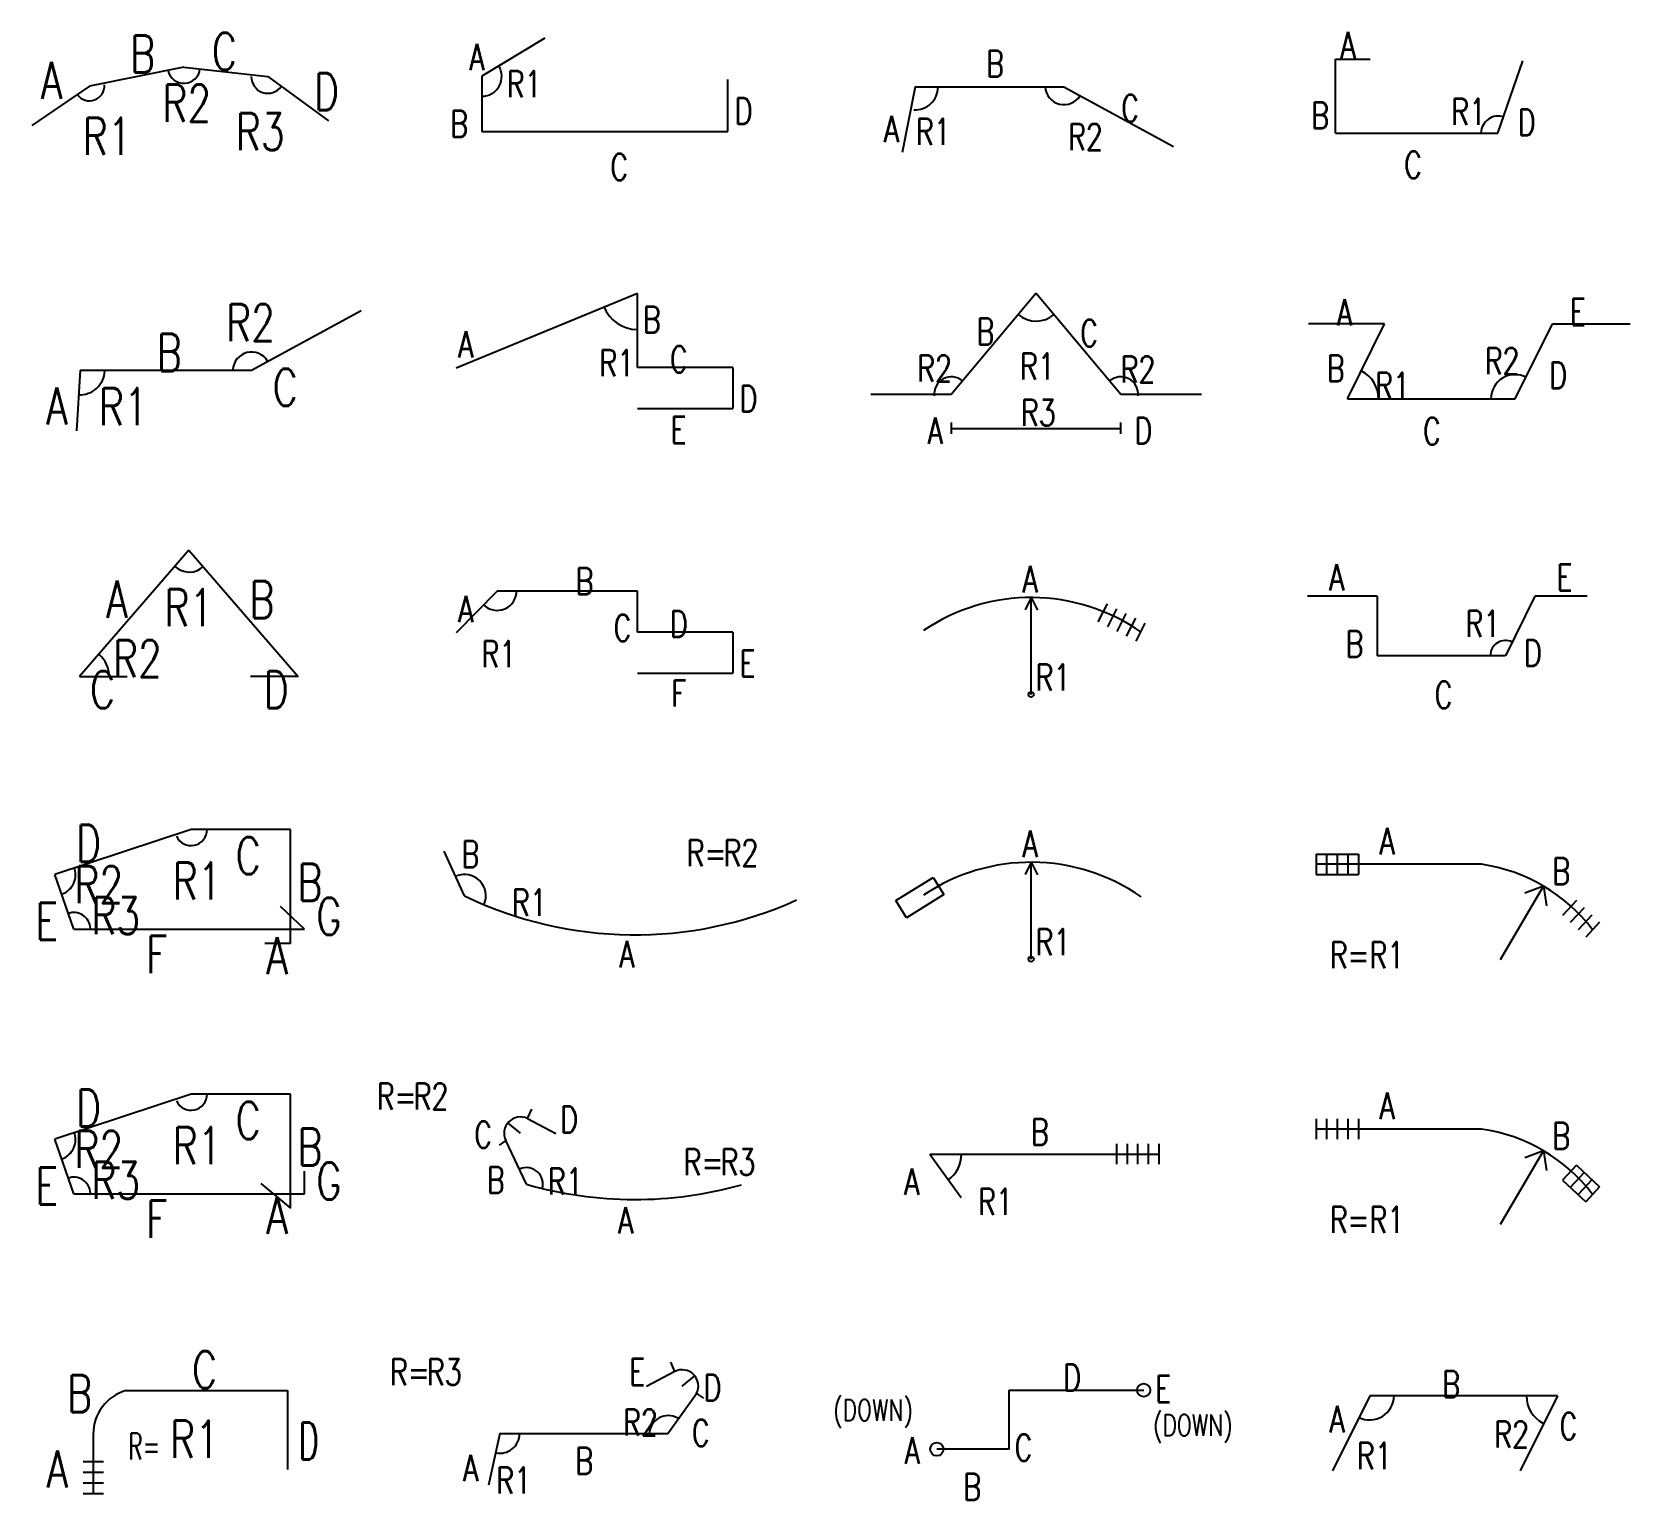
# Model space of a CAD drawing. Header units: millimetres. Extents: x -0.4 to 11.6, y -0.2 to 49.8.
# Drawn here: x 5.304 to 8.322, y 15.847 to 18.62 of the extents above; entities that cross this region are included whole.
import ezdxf
from ezdxf.enums import TextEntityAlignment as Align

# ---------------------------------------------------------------- set-up
doc = ezdxf.new("R2010")
doc.units = ezdxf.units.MM
for name, color, linetype in [('DIM', 7, 'Continuous'), ('SHOP', 2, 'Continuous'), ('TEXT', 3, 'Continuous'), ('TEXTSHOP', 3, 'Continuous')]:
    doc.layers.add(name, color=color, linetype=linetype)
doc.styles.add('ROMANS', font='romans.shx', dxfattribs={"width": 0.75, "bigfont": 'whgtxt.shx'})

# ---------------------------------------------------------------- blocks, each defined once
blk = doc.blocks.new('SSBAR_SHP_733')
at = {"color": 40}
for p, q in [((0.1861, 0.054), (0.1861, -0.0955)), ((-0.1616, -0.0811), (-0.2, -0.0811)), ((-0.1616, -0.1011), (-0.2, -0.1011)), ((-0.1616, -0.1211), (-0.2, -0.1211)), ((-0.1616, -0.1411), (-0.2, -0.1411))]:
    blk.add_line(p, q, dxfattribs=at)
blk.add_arc((-0.095, -0.0286), 0.0858, 105.7649, 180, dxfattribs=at)
at = {"layer": 'SHOP', "color": 2}
for p, q in [((-0.1183, 0.054), (0.1861, 0.054)), ((-0.1808, -0.0286), (-0.1808, -0.1411))]:
    blk.add_line(p, q, dxfattribs=at)
at = {"layer": 'TEXTSHOP', "color": 3, "style": 'ROMANS', "width": 0.6}
blk.add_text('R=', height=0.05, dxfattribs=at).set_placement((-0.0842, -0.0765), align=Align.CENTER)
at = {"layer": 'TEXTSHOP', "color": 4, "style": 'ROMANS', "width": 0.75}
blk.add_attdef('C', text='', height=0.07, dxfattribs=at).set_placement((0.0296, 0.0581), align=Align.CENTER)
for tag, p in [('B', (-0.1828, 0.0132)), ('A', (-0.228, -0.1294))]:
    blk.add_attdef(tag, text='', height=0.07, dxfattribs=at).set_placement(p, align=Align.RIGHT)
at = {"layer": 'TEXTSHOP', "color": 4, "style": 'ROMANS'}
for tag, p, width in [('R1', (-0.0353, -0.073), 0.75), ('D', (0.2075, -0.0765), 0.6)]:
    blk.add_attdef(tag, p, '', height=0.07, dxfattribs=dict(at, width=width))
blk = doc.blocks.new('SSBAR_SHP_734')
at = {"color": 2}
for p, q in [((0.004, 0.1135), (-0.2534, 0.0284)), ((0.1919, 0.1135), (0.004, 0.1135)), ((0.1919, -0.1017), (0.1919, 0.1135)), ((-0.2173, -0.0743), (-0.2534, 0.0284)), ((0.1358, -0.055), (0.1919, -0.1017)), ((0.2185, -0.0743), (0.2185, -0.0319)), ((-0.2173, -0.0743), (0.2185, -0.0743))]:
    blk.add_line(p, q, dxfattribs=at)
at = {"color": 40}
for centre, radius, start, end in [((0.004, 0.1135), 0.0303, 203.7645, 0.9327), ((-0.2534, 0.0284), 0.0393, 290.3918, 20.9387), ((-0.2173, -0.0743), 0.0312, 1.6917, 111.3858)]:
    blk.add_arc(centre, radius, start, end, dxfattribs=at)
at = {"layer": 'TEXTSHOP', "color": 4, "style": 'ROMANS', "width": 0.75}
for tag, p in [('D', (-0.1661, 0.0526)), ('E', (-0.247, -0.0949))]:
    blk.add_attdef(tag, text='', height=0.07, dxfattribs=at).set_placement(p, align=Align.RIGHT)
for tag, p in [('C', (0.1119, 0.029)), ('R1', (0.0154, -0.0186)), ('F', (-0.0607, -0.1574))]:
    blk.add_attdef(tag, text='', height=0.07, dxfattribs=at).set_placement(p, align=Align.CENTER)
for tag, p in [('R2', (-0.2164, -0.0257)), ('B', (0.2047, -0.021)), ('R3', (-0.1844, -0.0839)), ('G', (0.2405, -0.0855)), ('A', (0.1464, -0.1502))]:
    blk.add_attdef(tag, p, '', height=0.07, dxfattribs=at)
blk = doc.blocks.new('SSBAR_SHP_735')
at = {"color": 2}
for p, q in [((0.004, 0.1135), (-0.2534, 0.0284)), ((0.1919, 0.1135), (0.004, 0.1135)), ((0.1919, -0.1017), (0.1919, 0.1135)), ((-0.2173, -0.0743), (-0.2534, 0.0284)), ((0.2185, -0.0743), (0.1729, -0.0319)), ((-0.2173, -0.0743), (0.2185, -0.0743))]:
    blk.add_line(p, q, dxfattribs=at)
at = {"color": 40}
blk.add_line((0.1919, -0.1017), (0.1437, -0.1017), dxfattribs=at)
for centre, radius, start, end in [((0.004, 0.1135), 0.0303, 203.7645, 0.9327), ((-0.2534, 0.0284), 0.0393, 290.3918, 20.9387), ((-0.2173, -0.0743), 0.0312, 1.6917, 111.3858)]:
    blk.add_arc(centre, radius, start, end, dxfattribs=at)
at = {"layer": 'TEXTSHOP', "color": 4, "style": 'ROMANS', "width": 0.75}
for tag, p in [('D', (-0.1661, 0.0526)), ('E', (-0.247, -0.0949))]:
    blk.add_attdef(tag, text='', height=0.07, dxfattribs=at).set_placement(p, align=Align.RIGHT)
for tag, p in [('C', (0.1119, 0.029)), ('R1', (0.0154, -0.0186)), ('F', (-0.0607, -0.1574))]:
    blk.add_attdef(tag, text='', height=0.07, dxfattribs=at).set_placement(p, align=Align.CENTER)
for tag, p in [('R2', (-0.2164, -0.0257)), ('B', (0.2047, -0.021)), ('R3', (-0.1844, -0.0839)), ('G', (0.2405, -0.0855)), ('A', (0.1464, -0.1598))]:
    blk.add_attdef(tag, p, '', height=0.07, dxfattribs=at)
blk = doc.blocks.new('SSBAR_SHP_736')
at = {"color": 2}
for p, q in [((-0.2065, -0.0974), (-0.1164, -0.0974)), ((0.2065, -0.0974), (0.1164, -0.0974))]:
    blk.add_line(p, q, dxfattribs=at)
at = {"color": 7}
blk.add_arc((-0.2065, -0.0974), 0.0559, 359.2836, 49.246, dxfattribs=at)
at = {"layer": 'DIM', "color": 7}
blk.add_arc((0.0007, 0.1406), 0.0405, 227.6239, 311.7807, dxfattribs=at)
at = {"layer": 'SHOP', "color": 2}
for q in [(-0.2065, -0.0974), (0.2065, -0.0974)]:
    blk.add_line((0, 0.1411), q, dxfattribs=at)
at = {"layer": 'TEXTSHOP', "color": 4, "style": 'ROMANS', "width": 0.75}
blk.add_attdef('A', text='', height=0.07, dxfattribs=at).set_placement((-0.1154, 0.0138), align=Align.RIGHT)
for tag, p in [('R1', (0, -0.002)), ('C', (-0.1632, -0.1573)), ('D', (0.1647, -0.1573))]:
    blk.add_attdef(tag, text='', height=0.07, dxfattribs=at).set_placement(p, align=Align.CENTER)
for tag, p in [('B', (0.114, 0.013)), ('R2', (-0.1435, -0.0984))]:
    blk.add_attdef(tag, p, '', height=0.07, dxfattribs=at)
blk = doc.blocks.new('SSBAR_SHP_737')
at = {"color": 7}
blk.add_arc((-0.2056, -0.0183), 0.0467, 266.7464, 357.8118, dxfattribs=at)
at = {"layer": 'DIM', "color": 7}
blk.add_arc((0.1183, -0.0199), 0.0355, 31.1121, 177.359, dxfattribs=at)
at = {"layer": 'SHOP', "color": 2}
for p, q in [((0.1179, -0.0183), (0.3251, 0.0942)), ((-0.2056, -0.0183), (-0.2123, -0.1331)), ((-0.2056, -0.0183), (0.1179, -0.0183))]:
    blk.add_line(p, q, dxfattribs=at)
at = {"layer": 'TEXTSHOP', "color": 4, "style": 'ROMANS', "width": 0.75}
for tag, p in [('R2', (0.1625, 0.0362)), ('B', (-0.0134, -0.0202)), ('A', (-0.2289, -0.1212))]:
    blk.add_attdef(tag, text='', height=0.07, dxfattribs=at).set_placement(p, align=Align.RIGHT)
for tag, p in [('C', (0.1583, -0.086)), ('R1', (-0.17, -0.1226))]:
    blk.add_attdef(tag, p, '', height=0.07, dxfattribs=at)
blk = doc.blocks.new('SSBAR_SHP_738')
at = {"color": 2}
blk.add_line((-0.1876, 0.0181), (-0.2964, -0.0566), dxfattribs=at)
for centre, radius, start, end in [((-0.0095, 0.0538), 0.0305, 192.2976, 354.1408), ((0.1492, 0.0359), 0.0315, 179.6562, 323.5238), ((-0.1876, 0.0181), 0.028, 215.1549, 4.7761)]:
    blk.add_arc(centre, radius, start, end)
at = {"layer": 'SHOP', "color": 2}
for p, q in [((-0.0095, 0.0538), (-0.1876, 0.0181)), ((-0.0095, 0.0538), (0.1492, 0.0359)), ((0.1492, 0.0359), (0.2638, -0.0476))]:
    blk.add_line(p, q, dxfattribs=at)
at = {"layer": 'TEXTSHOP', "color": 4, "style": 'ROMANS', "width": 0.75}
for tag, p in [('B', (-0.0637, 0.0437)), ('A', (-0.2391, -0.0061)), ('R3', (0.1809, -0.1031))]:
    blk.add_attdef(tag, text='', height=0.07, dxfattribs=at).set_placement(p, align=Align.RIGHT)
for tag, p in [('C', (0.0433, 0.0485)), ('D', (0.2361, -0.0274)), ('R1', (-0.2007, -0.1119))]:
    blk.add_attdef(tag, p, '', height=0.07, dxfattribs=at)
blk.add_attdef('R2', text='', height=0.07, dxfattribs=at).set_placement((-0.0042, -0.0492), align=Align.CENTER)
blk = doc.blocks.new('SSBAR_SHP_833')
at = {"color": 40}
for p, q in [((0.118, 0.0899), (0.1099, 0.1077)), ((0.118, 0.0899), (0.0645, 0.0616)), ((0.1314, 0.0622), (0.1552, 0.0818)), ((0.1589, 0.0484), (0.1716, 0.0396))]:
    blk.add_line(p, q, dxfattribs=at)
for centre, radius, start, end in [((0.1314, 0.0622), 0.0308, 333.2423, 115.8797), ((-0.2125, -0.0274), 0.0371, 258.416, 359.331)]:
    blk.add_arc(centre, radius, start, end, dxfattribs=at)
at = {"layer": 'DIM', "color": 7}
blk.add_arc((0.105, -0.029), 0.0355, 59.2667, 177.359, dxfattribs=at)
at = {"layer": 'SHOP', "color": 2}
for p, q in [((0.1046, -0.0274), (0.1589, 0.0484)), ((-0.2125, -0.0274), (-0.2343, -0.1247)), ((-0.2125, -0.0274), (0.1046, -0.0274))]:
    blk.add_line(p, q, dxfattribs=at)
at = {"layer": 'TEXTSHOP', "color": 4, "style": 'ROMANS', "width": 0.75}
blk.add_text('R=', height=0.05, dxfattribs=at).set_placement((-0.4204, 0.0639))
for tag, p in [('R3', (-0.3506, 0.0639)), ('D', (0.1717, 0.0344)), ('C', (0.1498, -0.0512)), ('R1', (-0.2198, -0.1409))]:
    blk.add_attdef(tag, p, '', height=0.05, dxfattribs=at)
for tag, p in [('E', (0.0618, 0.0641)), ('R2', (0.0856, -0.0313)), ('A', (-0.2535, -0.1175))]:
    blk.add_attdef(tag, text='', height=0.05, dxfattribs=at).set_placement(p, align=Align.RIGHT)
blk.add_attdef('B', text='', height=0.05, dxfattribs=at).set_placement((-0.0535, -0.104), align=Align.CENTER)
blk = doc.blocks.new('SSBAR_SHP_834')
at = {"color": 40}
for p, q in [((-0.1606, 0.0677), (-0.1524, 0.0855)), ((-0.1606, 0.0677), (-0.1071, 0.0394)), ((-0.174, 0.04), (-0.1978, 0.0597)), ((-0.2015, 0.0262), (-0.2142, 0.0174))]:
    blk.add_line(p, q, dxfattribs=at)
for centre, radius, start, end in [((-0.174, 0.04), 0.0308, 64.1203, 206.7577), ((-0.1627, -0.0563), 0.0313, 344.0678, 112.3331), ((0.0425, 0.6549), 0.7402, 253.9108, 285.7692)]:
    blk.add_arc(centre, radius, start, end, dxfattribs=at)
at = {"layer": 'SHOP', "color": 2}
blk.add_line((-0.1627, -0.0563), (-0.2015, 0.0262), dxfattribs=at)
at = {"layer": 'TEXTSHOP', "color": 4, "style": 'ROMANS', "width": 0.75}
for p in [(-0.4455, 0.0846), (0.134, -0.0395)]:
    blk.add_text('R=', height=0.05, dxfattribs=at).set_placement(p)
for tag, p in [('R2', (-0.3757, 0.0846)), ('D', (-0.0991, 0.0409)), ('R3', (0.2038, -0.0395)), ('R1', (-0.1221, -0.0761))]:
    blk.add_attdef(tag, p, '', height=0.05, dxfattribs=at)
for tag, p in [('C', (-0.2275, 0.0122)), ('B', (-0.2039, -0.0734))]:
    blk.add_attdef(tag, text='', height=0.05, dxfattribs=at).set_placement(p, align=Align.RIGHT)
blk.add_attdef('A', text='', height=0.05, dxfattribs=at).set_placement((0.0248, -0.1495), align=Align.CENTER)
blk = doc.blocks.new('SSBAR_SHP_835')
at = {"color": 40}
blk.add_line((-0.2796, -0.0116), (-0.318, 0.0727), dxfattribs=at)
for centre, radius, start, end in [((-0.2796, -0.0116), 0.0404, 336.6101, 111.8278), ((0.0425, 0.6549), 0.7402, 244.2119, 294.3456)]:
    blk.add_arc(centre, radius, start, end, dxfattribs=at)
at = {"layer": 'TEXTSHOP', "color": 4, "style": 'ROMANS', "width": 0.75}
blk.add_text('R=', height=0.05, dxfattribs=at).set_placement((0.1399, 0.0444))
for tag, p in [('B', (-0.2855, 0.0422)), ('R2', (0.2097, 0.0444)), ('R1', (-0.1901, -0.0493))]:
    blk.add_attdef(tag, p, '', height=0.05, dxfattribs=at)
blk.add_attdef('A', text='', height=0.05, dxfattribs=at).set_placement((0.0271, -0.1467), align=Align.CENTER)
blk = doc.blocks.new('SSBAR_SHP_836')
at = {"color": 2}
for p, q in [((-0.2179, 0.0642), (-0.2952, -0.0151)), ((0.0472, 0.0642), (-0.2179, 0.0642)), ((0.0472, -0.0134), (0.0472, 0.0642)), ((0.2271, -0.0134), (0.0472, -0.0134))]:
    blk.add_line(p, q, dxfattribs=at)
at = {"color": 40}
blk.add_arc((-0.2179, 0.0642), 0.0366, 223.7013, 2.4703, dxfattribs=at)
at = {"layer": 'SHOP', "color": 2}
for p in [(0.2271, -0.0134), (0.0475, -0.091)]:
    blk.add_line(p, (0.2271, -0.091), dxfattribs=at)
at = {"layer": 'TEXTSHOP', "color": 4, "style": 'ROMANS', "width": 0.75}
blk.add_attdef('B', text='', height=0.05, dxfattribs=at).set_placement((-0.0529, 0.0579), align=Align.CENTER)
for tag, p in [('A', (-0.2627, 0.0053)), ('C', (0.0356, -0.0305))]:
    blk.add_attdef(tag, text='', height=0.05, dxfattribs=at).set_placement(p, align=Align.RIGHT)
for tag, p in [('D', (0.1083, -0.0231)), ('R1', (-0.2477, -0.0797)), ('E', (0.2397, -0.0975)), ('F', (0.1105, -0.1542))]:
    blk.add_attdef(tag, p, '', height=0.05, dxfattribs=at)
blk = doc.blocks.new('SSBAR_SHP_837')
at = {"color": 2}
for p, q in [((0.0472, 0.126), (-0.2952, -0.0151)), ((0.0472, -0.0134), (0.0472, 0.126)), ((0.2271, -0.0134), (0.0472, -0.0134))]:
    blk.add_line(p, q, dxfattribs=at)
at = {"color": 40}
blk.add_arc((0.0472, 0.126), 0.0679, 201.1785, 269.865, dxfattribs=at)
at = {"layer": 'SHOP', "color": 2}
for p in [(0.2271, -0.0134), (0.0475, -0.091)]:
    blk.add_line(p, (0.2271, -0.091), dxfattribs=at)
at = {"layer": 'TEXTSHOP', "color": 4, "style": 'ROMANS', "width": 0.75}
for tag, p in [('B', (0.0573, 0.0519)), ('C', (0.1083, -0.0231)), ('D', (0.2397, -0.0975)), ('E', (0.1092, -0.1564))]:
    blk.add_attdef(tag, p, '', height=0.05, dxfattribs=at)
for tag, p in [('A', (-0.2627, 0.0053)), ('R1', (0.0408, -0.03))]:
    blk.add_attdef(tag, text='', height=0.05, dxfattribs=at).set_placement(p, align=Align.RIGHT)
blk = doc.blocks.new('SSBAR_SHP_838')
at = {"color": 2}
for p, q in [((-0.1276, 0.1088), (-0.2468, 0.0365)), ((0.2178, -0.0677), (0.2178, 0.0305)), ((-0.2468, -0.0677), (0.2178, -0.0677))]:
    blk.add_line(p, q, dxfattribs=at)
at = {"color": 7}
blk.add_arc((-0.2468, 0.0365), 0.0377, 270, 31.758, dxfattribs=at)
at = {"layer": 'SHOP', "color": 2}
blk.add_line((-0.2468, 0.0365), (-0.2468, -0.0677), dxfattribs=at)
at = {"layer": 'TEXTSHOP', "color": 4, "style": 'ROMANS', "width": 0.75}
for tag, p in [('A', (-0.2418, 0.0479)), ('B', (-0.2729, -0.0783))]:
    blk.add_attdef(tag, text='', height=0.05, dxfattribs=at).set_placement(p, align=Align.RIGHT)
for tag, p in [('R1', (-0.2, -0.0031)), ('D', (0.2306, -0.0539))]:
    blk.add_attdef(tag, p, '', height=0.05, dxfattribs=at)
blk.add_attdef('C', text='', height=0.05, dxfattribs=at).set_placement((0.0126, -0.1598), align=Align.CENTER)
blk = doc.blocks.new('SSBAR_SHP_933')
at = {"color": 2}
for p, q in [((-0.0509, 0.0546), (0.2032, 0.0546)), ((-0.0509, -0.0571), (-0.1874, -0.0571))]:
    blk.add_line(p, q, dxfattribs=at)
at = {"color": 40}
for centre in [(0.2032, 0.0546), (-0.1874, -0.0571)]:
    blk.add_circle(centre, 0.0125, dxfattribs=at)
at = {"layer": 'DIM', "color": 2}
blk.add_line((-0.0509, -0.0571), (-0.0509, 0.0546), dxfattribs=at)
at = {"layer": 'TEXT', "color": 4, "style": 'ROMANS', "width": 0.75}
for p in [(-0.3832, -0.0031), (0.2207, -0.0315)]:
    blk.add_text('(DOWN)', height=0.04, dxfattribs=at).set_placement(p)
for tag, p in [('D', (0.068, 0.0534)), ('B', (-0.1207, -0.153))]:
    blk.add_attdef(tag, text='', height=0.05, dxfattribs=at).set_placement(p, align=Align.CENTER)
for tag, p in [('E', (0.2248, 0.032)), ('C', (-0.0407, -0.0789))]:
    blk.add_attdef(tag, p, '', height=0.05, dxfattribs=at)
blk.add_attdef('A', text='', height=0.05, dxfattribs=at).set_placement((-0.2196, -0.0844), align=Align.RIGHT)
blk = doc.blocks.new('SSBAR_SHP_934')
at = {"color": 40}
for p, q in [((0.1518, 0.0197), (0.1518, -0.0186)), ((0.1718, 0.0197), (0.1718, -0.0186)), ((0.1918, 0.0197), (0.1918, -0.0186)), ((0.2118, 0.0197), (0.2118, -0.0186)), ((0.2318, 0.0197), (0.2318, -0.0186))]:
    blk.add_line(p, q, dxfattribs=at)
at = {"color": 0}
blk.add_arc((-0.2006, 0.0005), 0.0598, 305.6921, 0, dxfattribs=at)
at = {"layer": 'SHOP', "color": 2}
for q in [(0.2318, 0.0005), (-0.1415, -0.0815)]:
    blk.add_line((-0.2006, 0.0005), q, dxfattribs=at)
at = {"layer": 'TEXTSHOP', "color": 4, "style": 'ROMANS', "width": 0.75}
blk.add_attdef('B', text='', height=0.05, dxfattribs=at).set_placement((0.007, 0.0174), align=Align.CENTER)
blk.add_attdef('A', text='', height=0.05, dxfattribs=at).set_placement((-0.2203, -0.0766), align=Align.RIGHT)
at = {"layer": 'TEXTSHOP', "color": 30, "true_color": 0xf8991e, "style": 'ROMANS', "width": 0.75}
blk.add_attdef('COUPLER1', text='', height=0.05, dxfattribs=at).set_placement((0.1918, -0.0386), align=Align.TOP_CENTER)
at = {"layer": 'TEXTSHOP', "color": 4, "style": 'ROMANS', "width": 0.75}
blk.add_attdef('R1', (-0.1098, -0.1145), '', height=0.05, dxfattribs=at)
blk = doc.blocks.new('SSBAR_SHP_935')
at = {"color": 40}
for p, q in [((-0.2649, -0.0207), (-0.1945, 0.0231)), ((-0.1945, 0.0231), (-0.1743, -0.0094)), ((-0.2447, -0.0532), (-0.2649, -0.0207)), ((-0.1743, -0.0094), (-0.2447, -0.0532))]:
    blk.add_line(p, q, dxfattribs=at)
at = {"layer": 'DIM', "color": 7}
for p, q in [((-0.0094, 0.0519), (-0.0206, 0.0289)), ((-0.0094, -0.1312), (-0.0094, 0.0519)), ((-0.0094, 0.0519), (0.0028, 0.0282))]:
    blk.add_line(p, q, dxfattribs=at)
blk.add_circle((-0.0094, -0.1312), 0.00487, dxfattribs=at)
at = {"layer": 'SHOP', "color": 2}
blk.add_arc((-0.0094, -0.3107), 0.3625, 54.9858, 124.0789, dxfattribs=at)
at = {"layer": 'TEXTSHOP', "color": 4, "style": 'ROMANS', "width": 0.75}
blk.add_attdef('A', text='', height=0.05, dxfattribs=at).set_placement((-0.0113, 0.0615), align=Align.CENTER)
at = {"layer": 'TEXTSHOP', "color": 30, "true_color": 0xf8991e, "style": 'ROMANS', "width": 0.75}
for tag, p in [('O1', (-0.2634, 0.0307)), ('T1', (-0.1804, 0.0307))]:
    blk.add_attdef(tag, text='', height=0.05, dxfattribs=at).set_placement(p, align=Align.CENTER)
blk.add_attdef('COUPLER1', text='', height=0.05, dxfattribs=at).set_placement((-0.2219, -0.0613), align=Align.TOP_CENTER)
at = {"layer": 'TEXTSHOP', "color": 4, "style": 'ROMANS', "width": 0.75}
blk.add_attdef('R1', (-0.0011, -0.1238), '', height=0.05, dxfattribs=at)
blk = doc.blocks.new('SSBAR_SHP_936')
at = {"color": 40}
for p, q in [((0.1342, 0.0399), (0.1168, 0.0057)), ((0.152, 0.0308), (0.1346, -0.0033)), ((0.1698, 0.0218), (0.1525, -0.0124)), ((0.1877, 0.0127), (0.1703, -0.0214)), ((0.2055, 0.0037), (0.1881, -0.0305))]:
    blk.add_line(p, q, dxfattribs=at)
at = {"layer": 'DIM', "color": 7}
for p, q in [((-0.0094, 0.0519), (-0.0206, 0.0289)), ((-0.0094, -0.1312), (-0.0094, 0.0519)), ((-0.0094, 0.0519), (0.0028, 0.0282))]:
    blk.add_line(p, q, dxfattribs=at)
blk.add_circle((-0.0094, -0.1312), 0.00487, dxfattribs=at)
at = {"layer": 'SHOP', "color": 2}
blk.add_arc((-0.0094, -0.3107), 0.3625, 54.9858, 124.0789, dxfattribs=at)
at = {"layer": 'TEXTSHOP', "color": 4, "style": 'ROMANS', "width": 0.75}
blk.add_attdef('A', text='', height=0.05, dxfattribs=at).set_placement((-0.0113, 0.0615), align=Align.CENTER)
at = {"layer": 'TEXTSHOP', "color": 30, "true_color": 0xf8991e, "style": 'ROMANS', "width": 0.75}
blk.add_attdef('COUPLER1', text='', height=0.05, dxfattribs=at).set_placement((0.1972, -0.0327), align=Align.TOP_CENTER)
at = {"layer": 'TEXTSHOP', "color": 4, "style": 'ROMANS', "width": 0.75}
blk.add_attdef('R1', (-0.0011, -0.1468), '', height=0.05, dxfattribs=at)
blk = doc.blocks.new('SSBAR_SHP_937')
at = {"color": 2}
for p, q in [((-0.3123, -0.0639), (-0.16, -0.0639)), ((0.16, -0.0639), (0.3123, -0.0639))]:
    blk.add_line(p, q, dxfattribs=at)
at = {"color": 7}
for p, q in [((-0.16, -0.139), (-0.16, -0.1177)), ((0.16, -0.139), (0.16, -0.1177)), ((-0.16, -0.1291), (0.16, -0.1291))]:
    blk.add_line(p, q, dxfattribs=at)
at = {"color": 40}
for centre, radius, start, end in [((0, 0.127), 0.0529, 230.9408, 310.426), ((-0.16, -0.0639), 0.0327, 49.8759, 186.1011), ((0.16, -0.0639), 0.0327, 353.8989, 130.1241)]:
    blk.add_arc(centre, radius, start, end, dxfattribs=at)
at = {"layer": 'SHOP', "color": 2}
for q in [(-0.16, -0.0639), (0.16, -0.0639)]:
    blk.add_line((0, 0.127), q, dxfattribs=at)
at = {"layer": 'TEXTSHOP', "color": 4, "style": 'ROMANS', "width": 0.75}
for tag, p in [('B', (-0.0792, 0.0295)), ('R2', (-0.1588, -0.0403)), ('A', (-0.1761, -0.1578))]:
    blk.add_attdef(tag, text='', height=0.05, dxfattribs=at).set_placement(p, align=Align.RIGHT)
for tag, p in [('C', (0.0832, 0.0262)), ('R2', (0.1595, -0.0421)), ('D', (0.1855, -0.1578))]:
    blk.add_attdef(tag, p, '', height=0.05, dxfattribs=at)
for tag, p in [('R1', (0.0024, -0.0364)), ('R3', (0.0042, -0.1237))]:
    blk.add_attdef(tag, text='', height=0.05, dxfattribs=at).set_placement(p, align=Align.CENTER)
blk = doc.blocks.new('SSBAR_SHP_938')
at = {"color": 7}
blk.add_arc((-0.2286, 0.0167), 0.0435, 267.0683, 359.1615, dxfattribs=at)
at = {"layer": 'DIM', "color": 7}
blk.add_arc((0.0528, 0.0184), 0.0355, 182.641, 328.8879, dxfattribs=at)
at = {"layer": 'SHOP', "color": 2}
for p, q in [((-0.2286, 0.0167), (-0.253, -0.1076)), ((-0.2286, 0.0167), (0.0525, 0.0167)), ((0.0525, 0.0167), (0.2596, -0.0958))]:
    blk.add_line(p, q, dxfattribs=at)
at = {"layer": 'TEXTSHOP', "color": 4, "style": 'ROMANS', "width": 0.75}
blk.add_attdef('B', text='', height=0.05, dxfattribs=at).set_placement((-0.0778, 0.0354), align=Align.CENTER)
for tag, p in [('C', (0.1607, -0.0486)), ('R1', (-0.2273, -0.093))]:
    blk.add_attdef(tag, p, '', height=0.05, dxfattribs=at)
for tag, p in [('A', (-0.2589, -0.0882)), ('R2', (0.1262, -0.103))]:
    blk.add_attdef(tag, text='', height=0.05, dxfattribs=at).set_placement(p, align=Align.RIGHT)
blk = doc.blocks.new('SSBAR_SHP_1033')
at = {"color": 2}
for p, q in [((-0.1696, 0.044), (-0.24, -0.0977)), ((0.1848, 0.044), (-0.1696, 0.044)), ((0.1848, 0.044), (0.1144, -0.0977))]:
    blk.add_line(p, q, dxfattribs=at)
at = {"color": 0}
for centre, radius, start, end in [((-0.1696, 0.044), 0.0457, 242.346, 0), ((0.1848, 0.044), 0.0588, 180, 242.0409)]:
    blk.add_arc(centre, radius, start, end, dxfattribs=at)
at = {"layer": 'TEXTSHOP', "color": 4, "style": 'ROMANS', "width": 0.75}
blk.add_attdef('B', text='', height=0.05, dxfattribs=at).set_placement((-0.0164, 0.041), align=Align.CENTER)
for tag, p in [('A', (-0.2172, -0.0253)), ('R2', (0.1311, -0.0539))]:
    blk.add_attdef(tag, text='', height=0.05, dxfattribs=at).set_placement(p, align=Align.RIGHT)
for tag, p in [('C', (0.1886, -0.0384)), ('R1', (-0.1943, -0.0944))]:
    blk.add_attdef(tag, p, '', height=0.05, dxfattribs=at)
blk = doc.blocks.new('SSBAR_SHP_1034')
at = {"color": 40}
for p, q in [((-0.2713, 0.067), (-0.2713, 0.0287)), ((-0.2513, 0.067), (-0.2513, 0.0287)), ((-0.2313, 0.067), (-0.2313, 0.0287)), ((-0.2113, 0.067), (-0.2113, 0.0287)), ((-0.1913, 0.067), (-0.1913, 0.0287)), ((0.077, -0.1316), (0.1585, 0.0068)), ((0.1585, 0.0068), (0.1232, -0.0066)), ((0.1585, 0.0068), (0.1639, -0.0305)), ((0.2205, -0.0206), (0.1943, -0.0486)), ((0.2205, -0.0206), (0.2643, -0.0616)), ((0.1943, -0.0486), (0.2381, -0.0896)), ((0.2351, -0.0343), (0.2089, -0.0623)), ((0.2497, -0.048), (0.2235, -0.0759)), ((0.2643, -0.0616), (0.2381, -0.0896))]:
    blk.add_line(p, q, dxfattribs=at)
at = {"color": 2}
blk.add_line((0.0414, 0.0479), (-0.2713, 0.0479), dxfattribs=at)
blk.add_arc((-0.0045, -0.27), 0.3212, 37.2491, 81.7731, dxfattribs=at)
at = {"layer": 'TEXTSHOP', "color": 4, "style": 'ROMANS', "width": 0.75}
blk.add_text('R=', height=0.05, dxfattribs=at).set_placement((-0.1699, -0.1485), align=Align.RIGHT)
blk.add_attdef('A', text='', height=0.05, dxfattribs=at).set_placement((-0.1371, 0.0667), align=Align.CENTER)
for tag, p in [('B', (0.1748, 0.0248)), ('R1', (-0.1707, -0.1485))]:
    blk.add_attdef(tag, p, '', height=0.05, dxfattribs=at)
at = {"layer": 'TEXTSHOP', "color": 30, "true_color": 0xf8991e, "style": 'ROMANS', "width": 0.75}
for tag, p in [('COUPLER1', (-0.2313, 0.0087)), ('COUPLER2', (0.2721, -0.0914))]:
    blk.add_attdef(tag, text='', height=0.05, dxfattribs=at).set_placement(p, align=Align.TOP_CENTER)
for tag, p in [('T2', (0.2647, -0.0335)), ('O2', (0.3477, -0.0335))]:
    blk.add_attdef(tag, text='', height=0.05, dxfattribs=at).set_placement(p, align=Align.CENTER)
blk = doc.blocks.new('SSBAR_SHP_1035')
at = {"color": 40}
for p, q in [((-0.2713, 0.067), (-0.2713, 0.0287)), ((-0.2713, 0.067), (-0.1913, 0.067)), ((-0.2513, 0.067), (-0.2513, 0.0287)), ((-0.2313, 0.067), (-0.2313, 0.0287)), ((-0.2113, 0.067), (-0.2113, 0.0287)), ((-0.1913, 0.067), (-0.1913, 0.0287)), ((-0.2713, 0.0287), (-0.1913, 0.0287)), ((0.077, -0.1316), (0.1585, 0.0068)), ((0.1585, 0.0068), (0.1232, -0.0066)), ((0.1585, 0.0068), (0.1639, -0.0305)), ((0.2205, -0.0206), (0.1943, -0.0486)), ((0.2351, -0.0343), (0.2089, -0.0623)), ((0.2497, -0.048), (0.2235, -0.0759)), ((0.2643, -0.0616), (0.2381, -0.0896))]:
    blk.add_line(p, q, dxfattribs=at)
at = {"color": 2}
blk.add_line((0.0414, 0.0479), (-0.2713, 0.0479), dxfattribs=at)
blk.add_arc((-0.0045, -0.27), 0.3212, 37.2491, 81.7731, dxfattribs=at)
at = {"layer": 'TEXTSHOP', "color": 4, "style": 'ROMANS', "width": 0.75}
blk.add_text('R=', height=0.05, dxfattribs=at).set_placement((-0.1699, -0.1485), align=Align.RIGHT)
at = {"layer": 'TEXTSHOP', "color": 30, "true_color": 0xf8991e, "style": 'ROMANS', "width": 0.75}
for tag, p in [('O1', (-0.2728, 0.0747)), ('T1', (-0.1898, 0.0747))]:
    blk.add_attdef(tag, text='', height=0.05, dxfattribs=at).set_placement(p, align=Align.CENTER)
at = {"layer": 'TEXTSHOP', "color": 4, "style": 'ROMANS', "width": 0.75}
blk.add_attdef('A', text='', height=0.05, dxfattribs=at).set_placement((-0.0481, 0.0667), align=Align.CENTER)
for tag, p in [('B', (0.1748, 0.0099)), ('R1', (-0.1707, -0.1485))]:
    blk.add_attdef(tag, p, '', height=0.05, dxfattribs=at)
at = {"layer": 'TEXTSHOP', "color": 30, "true_color": 0xf8991e, "style": 'ROMANS', "width": 0.75}
for tag, p in [('COUPLER1', (-0.2313, 0.0211)), ('COUPLER2', (0.2521, -0.1068))]:
    blk.add_attdef(tag, text='', height=0.05, dxfattribs=at).set_placement(p, align=Align.TOP_CENTER)
blk = doc.blocks.new('SSBAR_SHP_1036')
at = {"color": 0}
blk.add_arc((0.0865, -0.058), 0.0288, 63.8676, 180.0531, dxfattribs=at)
at = {"layer": 'SHOP', "color": 2}
for p, q in [((-0.1559, 0.0545), (-0.2877, 0.0545)), ((-0.1559, 0.0545), (-0.1559, -0.058)), ((0.1422, 0.0545), (0.0865, -0.058)), ((0.2411, 0.0545), (0.1422, 0.0545)), ((0.086, -0.058), (-0.1559, -0.058))]:
    blk.add_line(p, q, dxfattribs=at)
at = {"layer": 'TEXTSHOP', "color": 4, "style": 'ROMANS', "width": 0.75}
for tag, p in [('A', (-0.2325, 0.0652)), ('E', (0.198, 0.0652)), ('C', (-0.0305, -0.1568))]:
    blk.add_attdef(tag, text='', height=0.05, dxfattribs=at).set_placement(p, align=Align.CENTER)
for tag, p in [('R1', (0.0766, -0.0225)), ('B', (-0.1821, -0.0608))]:
    blk.add_attdef(tag, text='', height=0.05, dxfattribs=at).set_placement(p, align=Align.RIGHT)
blk.add_attdef('D', (0.1213, -0.0779), '', height=0.05, dxfattribs=at)
blk = doc.blocks.new('SSBAR_SHP_1037')
at = {"color": 2}
for p, q in [((-0.1417, 0.0692), (-0.2858, 0.0692)), ((-0.2121, -0.0726), (-0.1417, 0.0692)), ((0.1047, -0.0726), (0.1751, 0.0692)), ((0.1751, 0.0692), (0.3218, 0.0692)), ((-0.2121, -0.0726), (0.1047, -0.0726))]:
    blk.add_line(p, q, dxfattribs=at)
at = {"color": 0}
for centre, radius, start, end in [((-0.2121, -0.0726), 0.0588, 0, 62.0409), ((0.1047, -0.0726), 0.0457, 62.346, 180)]:
    blk.add_arc(centre, radius, start, end, dxfattribs=at)
at = {"layer": 'TEXTSHOP', "color": 4, "style": 'ROMANS', "width": 0.75}
for tag, p in [('A', (-0.2175, 0.0656)), ('E', (0.2229, 0.0665)), ('C', (-0.0525, -0.1588))]:
    blk.add_attdef(tag, text='', height=0.05, dxfattribs=at).set_placement(p, align=Align.CENTER)
for tag, p in [('B', (-0.2175, -0.0402)), ('R2', (0.1131, -0.0263))]:
    blk.add_attdef(tag, text='', height=0.05, dxfattribs=at).set_placement(p, align=Align.RIGHT)
for tag, p in [('R1', (-0.1599, -0.073)), ('D', (0.169, -0.0533))]:
    blk.add_attdef(tag, p, '', height=0.05, dxfattribs=at)
blk = doc.blocks.new('SSBAR_SHP_1038')
at = {"color": 2}
blk.add_line((-0.2345, 0.0688), (-0.1689, 0.0688), dxfattribs=at)
at = {"color": 0}
blk.add_arc((0.0729, -0.0713), 0.0327, 71.3081, 178.0975, dxfattribs=at)
at = {"layer": 'SHOP', "color": 2}
for p, q in [((-0.2345, -0.0708), (-0.2345, 0.0688)), ((0.0721, -0.0708), (0.1195, 0.0655)), ((-0.2345, -0.0708), (0.0721, -0.0708))]:
    blk.add_line(p, q, dxfattribs=at)
at = {"layer": 'TEXTSHOP', "color": 4, "style": 'ROMANS', "width": 0.75}
for tag, p in [('A', (-0.1967, 0.0703)), ('B', (-0.2469, -0.0623)), ('R1', (0.0497, -0.0553))]:
    blk.add_attdef(tag, text='', height=0.05, dxfattribs=at).set_placement(p, align=Align.RIGHT)
blk.add_attdef('D', (0.1095, -0.0755), '', height=0.05, dxfattribs=at)
blk.add_attdef('C', text='', height=0.05, dxfattribs=at).set_placement((-0.0881, -0.1556), align=Align.CENTER)

msp = doc.modelspace()

# ---------------------------------------------------------------- block references
for name, p, values in [('SSBAR_SHP_738', (5.6, 18.5), {'B': 'B', 'R2': 'R2', 'R1': 'R1', 'R3': 'R3', 'A': 'A', 'C': 'C', 'D': 'D'}), ('SSBAR_SHP_838', (6.4, 18.5), {'C': 'C', 'D': 'D', 'B': 'B', 'A': 'A', 'R1': 'R1'}), ('SSBAR_SHP_1038', (8, 18.5), {'B': 'B', 'R1': 'R1', 'D': 'D', 'C': 'C', 'A': 'A'}), ('SSBAR_SHP_938', (7.2, 18.5), {'C': 'C', 'R2': 'R2', 'B': 'B', 'A': 'A', 'R1': 'R1'}), ('SSBAR_SHP_837', (6.4, 18), {'A': 'A', 'D': 'D', 'B': 'B', 'C': 'C', 'E': 'E', 'R1': 'R1'}), ('SSBAR_SHP_1037', (8, 18), {'R1': 'R1', 'B': 'B', 'D': 'D', 'C': 'C', 'R2': 'R2', 'A': 'A', 'E': 'E'}), ('SSBAR_SHP_737', (5.6, 18), {'R1': 'R1', 'A': 'A', 'B': 'B', 'R2': 'R2', 'C': 'C'}), ('SSBAR_SHP_736', (5.6, 17.5), {'D': 'D', 'A': 'A', 'R2': 'R2', 'R1': 'R1', 'B': 'B', 'C': 'C'}), ('SSBAR_SHP_836', (6.4, 17.5), {'A': 'A', 'B': 'B', 'E': 'E', 'C': 'C', 'D': 'D', 'F': 'F', 'R1': 'R1'}), ('SSBAR_SHP_1036', (8, 17.5), {'E': 'E', 'D': 'D', 'B': 'B', 'C': 'C', 'A': 'A', 'R1': 'R1'}), ('SSBAR_SHP_735', (5.6, 17), {'C': 'C', 'R2': 'R2', 'R3': 'R3', 'R1': 'R1', 'G': 'G', 'F': 'F', 'E': 'E', 'D': 'D', 'B': 'B', 'A': 'A'}), ('SSBAR_SHP_835', (6.4, 17), {'B': 'B', 'R1': 'R1', 'A': 'A', 'R2': 'R2'}), ('SSBAR_SHP_935', (7.2, 17), {'R1': 'R1', 'A': 'A'}), ('SSBAR_SHP_834', (6.4, 16.5), {'R2': 'R2', 'B': 'B', 'R1': 'R1', 'C': 'C', 'D': 'D', 'A': 'A', 'R3': 'R3'}), ('SSBAR_SHP_734', (5.6, 16.5), {'C': 'C', 'R2': 'R2', 'R3': 'R3', 'R1': 'R1', 'G': 'G', 'F': 'F', 'E': 'E', 'D': 'D', 'B': 'B', 'A': 'A'}), ('SSBAR_SHP_934', (7.2, 16.5), {'A': 'A', 'B': 'B', 'R1': 'R1'}), ('SSBAR_SHP_733', (5.6, 16), {'D': 'D', 'R1': 'R1', 'B': 'B', 'C': 'C', 'A': 'A'}), ('SSBAR_SHP_833', (6.4, 16), {'C': 'C', 'R2': 'R2', 'B': 'B', 'A': 'A', 'D': 'D', 'E': 'E', 'R1': 'R1', 'R3': 'R3'}), ('SSBAR_SHP_933', (7.2, 16), {'A': 'A', 'D': 'D', 'C': 'C', 'B': 'B', 'E': 'E'}), ('SSBAR_SHP_1033', (8, 16), {'R2': 'R2', 'C': 'C', 'A': 'A', 'B': 'B', 'R1': 'R1'})]:
    msp.add_blockref(name, p).add_auto_attribs(values)
ref = msp.add_blockref('SSBAR_SHP_937', (7.2, 18))
ref.add_attrib('A', 'A', dxfattribs={"layer": 'TEXTSHOP', "color": 4, "height": 0.05, "style": 'ROMANS', "width": 0.75}).set_placement((7.0239, 17.8422), align=Align.RIGHT)
ref.add_attrib('C', 'C', (7.2832, 18.0262), dxfattribs={"layer": 'TEXTSHOP', "color": 4, "height": 0.05, "style": 'ROMANS', "width": 0.75})
ref.add_attrib('R1', 'R1', dxfattribs={"layer": 'TEXTSHOP', "color": 4, "height": 0.05, "style": 'ROMANS', "width": 0.75}).set_placement((7.2024, 17.9636), align=Align.CENTER)
ref.add_attrib('B', 'B', dxfattribs={"layer": 'TEXTSHOP', "color": 4, "height": 0.05, "style": 'ROMANS', "width": 0.75}).set_placement((7.1208, 18.0295), align=Align.RIGHT)
ref.add_attrib('D', 'D', (7.3855, 17.8422), dxfattribs={"layer": 'TEXTSHOP', "color": 4, "height": 0.05, "style": 'ROMANS', "width": 0.75})
ref.add_attrib('R3', 'R3', dxfattribs={"layer": 'TEXTSHOP', "color": 4, "height": 0.05, "style": 'ROMANS', "width": 0.75}).set_placement((7.2042, 17.8763), align=Align.CENTER)
ref.add_attrib('R2', 'R2', dxfattribs={"layer": 'TEXTSHOP', "color": 4, "height": 0.05, "style": 'ROMANS', "width": 0.75}).set_placement((7.0412, 17.9597), align=Align.RIGHT)
ref.add_attrib('R2', 'R2', (7.3595, 17.9579), dxfattribs={"layer": 'TEXTSHOP', "color": 4, "height": 0.05, "style": 'ROMANS', "width": 0.75})
ref = msp.add_blockref('SSBAR_SHP_936', (7.2, 17.5))
ref.add_attrib('R1', 'R1', (7.1989, 17.3762), dxfattribs={"layer": 'TEXTSHOP', "color": 4, "height": 0.05, "style": 'ROMANS', "width": 0.75})
ref.add_attrib('A', 'A', dxfattribs={"layer": 'TEXTSHOP', "color": 4, "height": 0.05, "style": 'ROMANS', "width": 0.75}).set_placement((7.1887, 17.5615), align=Align.CENTER)
ref = msp.add_blockref('SSBAR_SHP_1035', (8, 17))
ref.add_attrib('B', 'B', (8.1748, 17.0099), dxfattribs={"layer": 'TEXTSHOP', "color": 4, "height": 0.05, "style": 'ROMANS', "width": 0.75})
ref.add_attrib('A', 'A', dxfattribs={"layer": 'TEXTSHOP', "color": 4, "height": 0.05, "style": 'ROMANS', "width": 0.75}).set_placement((7.8629, 17.0667), align=Align.CENTER)
ref.add_attrib('R1', 'R1', (7.8293, 16.8515), dxfattribs={"layer": 'TEXTSHOP', "color": 4, "height": 0.05, "style": 'ROMANS', "width": 0.75})
ref = msp.add_blockref('SSBAR_SHP_1034', (8, 16.5))
ref.add_attrib('B', 'B', (8.1748, 16.5099), dxfattribs={"layer": 'TEXTSHOP', "color": 4, "height": 0.05, "style": 'ROMANS', "width": 0.75})
ref.add_attrib('A', 'A', dxfattribs={"layer": 'TEXTSHOP', "color": 4, "height": 0.05, "style": 'ROMANS', "width": 0.75}).set_placement((7.8629, 16.5667), align=Align.CENTER)
ref.add_attrib('R1', 'R1', (7.8293, 16.3515), dxfattribs={"layer": 'TEXTSHOP', "color": 4, "height": 0.05, "style": 'ROMANS', "width": 0.75})

doc.saveas('drawing.dxf')
